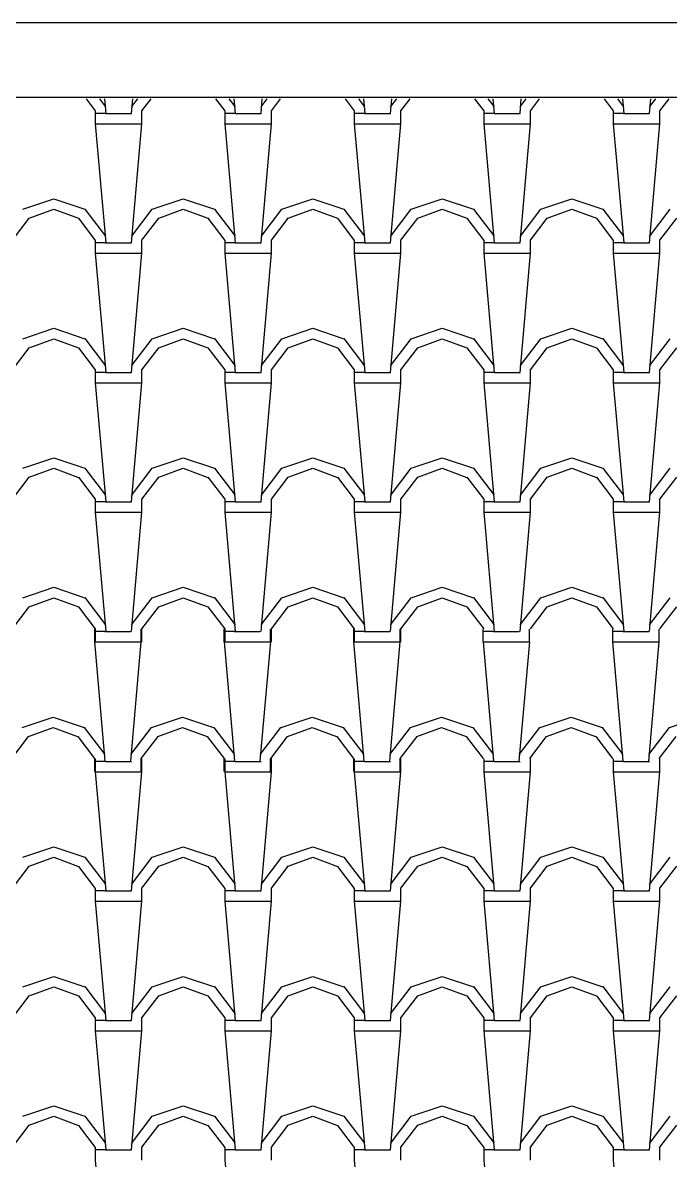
# Model space of a CAD drawing. Extents: x 32549 to 39694, y 7645 to 11950.
# Drawn here: x 32979.8 to 33054.8, y 11497.5 to 11629.3 of the extents above; entities that cross this region are included whole.
import ezdxf

# ---------------------------------------------------------------- set-up
doc = ezdxf.new("R2010")
doc.units = 0
doc.header["$LTSCALE"] = 80
doc.header["$MEASUREMENT"] = 0
doc.layers.add('ROOF', color=11, linetype='CONTINUOUS')
doc.layers.add('TEXT', color=3, linetype='CONTINUOUS')

msp = doc.modelspace()

# ---------------------------------------------------------------- linework, layer by layer
at = {"layer": 'ROOF'}
for p, q in [((32987.09, 11620.46), (32988.16, 11619.06)), ((32988.64, 11620.46), (32989.35, 11619.53)), ((32989.21, 11620.46), (32989.36, 11618.77)), ((32992.35, 11619.52), (32993.07, 11620.46)), ((32992.36, 11618.77), (32992.5, 11620.46)), ((32993.56, 11619.07), (32994.62, 11620.46)), ((33002.09, 11620.46), (33003.16, 11619.06)), ((33003.64, 11620.46), (33004.35, 11619.53)), ((33004.21, 11620.46), (33004.36, 11618.77)), ((33007.35, 11619.52), (33008.07, 11620.46)), ((33007.36, 11618.77), (33007.5, 11620.46)), ((33008.56, 11619.07), (33009.62, 11620.46)), ((33017.09, 11620.46), (33018.16, 11619.06)), ((33018.64, 11620.46), (33019.35, 11619.53)), ((33019.21, 11620.46), (33019.36, 11618.77)), ((33022.35, 11619.52), (33023.07, 11620.46)), ((33022.36, 11618.77), (33022.5, 11620.46)), ((33023.56, 11619.07), (33024.62, 11620.46)), ((33032.09, 11620.46), (33033.16, 11619.06)), ((33033.64, 11620.46), (33034.35, 11619.53)), ((33034.21, 11620.46), (33034.36, 11618.77)), ((33037.35, 11619.52), (33038.07, 11620.46)), ((33037.36, 11618.77), (33037.5, 11620.46)), ((33038.56, 11619.07), (33039.62, 11620.46)), ((33047.09, 11620.46), (33048.16, 11619.06)), ((33048.64, 11620.46), (33049.35, 11619.53)), ((33049.21, 11620.46), (33049.36, 11618.77)), ((33052.35, 11619.52), (33053.07, 11620.46)), ((33052.36, 11618.77), (33052.5, 11620.46)), ((33053.56, 11619.07), (33054.62, 11620.46)), ((32988.15, 11619.07), (32988.15, 11617.57)), ((32989.35, 11618.77), (32988.15, 11618.77)), ((32989.35, 11618.77), (32992.35, 11618.77)), ((32993.55, 11617.57), (32993.55, 11619.07)), ((33003.15, 11619.07), (33003.15, 11617.57)), ((33004.35, 11618.77), (33003.15, 11618.77)), ((33004.35, 11618.77), (33007.35, 11618.77)), ((33008.55, 11617.57), (33008.55, 11619.07)), ((33018.15, 11619.07), (33018.15, 11617.57)), ((33019.35, 11618.77), (33018.15, 11618.77)), ((33019.35, 11618.77), (33022.35, 11618.77)), ((33023.55, 11617.57), (33023.55, 11619.07)), ((33033.15, 11619.07), (33033.15, 11617.57)), ((33034.35, 11618.77), (33033.15, 11618.77)), ((33034.35, 11618.77), (33037.35, 11618.77)), ((33038.55, 11617.57), (33038.55, 11619.07)), ((33048.15, 11619.07), (33048.15, 11617.57)), ((33049.35, 11618.77), (33048.15, 11618.77)), ((33049.35, 11618.77), (33052.35, 11618.77)), ((33053.55, 11617.57), (33053.55, 11619.07)), ((32988.15, 11617.57), (32989.35, 11617.57)), ((32988.16, 11617.57), (32989.36, 11603.77)), ((32989.35, 11617.57), (32993.55, 11617.57)), ((32992.36, 11603.77), (32993.56, 11617.57)), ((33003.15, 11617.57), (33004.35, 11617.57)), ((33003.16, 11617.57), (33004.36, 11603.77)), ((33004.35, 11617.57), (33008.55, 11617.57)), ((33007.36, 11603.77), (33008.56, 11617.57)), ((33018.15, 11617.57), (33019.35, 11617.57)), ((33018.16, 11617.57), (33019.36, 11603.77)), ((33019.35, 11617.57), (33023.55, 11617.57)), ((33022.36, 11603.77), (33023.56, 11617.57)), ((33033.15, 11617.57), (33034.35, 11617.57)), ((33033.16, 11617.57), (33034.36, 11603.77)), ((33034.35, 11617.57), (33038.55, 11617.57)), ((33037.36, 11603.77), (33038.56, 11617.57)), ((33048.15, 11617.57), (33049.35, 11617.57)), ((33048.16, 11617.57), (33049.36, 11603.77)), ((33049.35, 11617.57), (33053.55, 11617.57)), ((33052.36, 11603.77), (33053.56, 11617.57)), ((32979.75, 11607.67), (32983.35, 11608.87)), ((32983.35, 11608.87), (32986.95, 11607.67)), ((32994.75, 11607.67), (32998.35, 11608.87)), ((32998.35, 11608.87), (33001.95, 11607.67)), ((33009.75, 11607.67), (33013.35, 11608.87)), ((33013.35, 11608.87), (33016.95, 11607.67)), ((33024.75, 11607.67), (33028.35, 11608.87)), ((33028.35, 11608.87), (33031.95, 11607.67)), ((33039.75, 11607.67), (33043.35, 11608.87)), ((33043.35, 11608.87), (33046.95, 11607.67)), ((32980.5, 11606.62), (32983.35, 11607.67)), ((32983.35, 11607.66), (32986.2, 11606.61)), ((32986.95, 11607.68), (32989.35, 11604.53)), ((32992.35, 11604.52), (32994.75, 11607.67)), ((32995.5, 11606.62), (32998.35, 11607.67)), ((32998.35, 11607.66), (33001.2, 11606.61)), ((33001.95, 11607.68), (33004.35, 11604.53)), ((33007.35, 11604.52), (33009.75, 11607.67)), ((33010.5, 11606.62), (33013.35, 11607.67)), ((33013.35, 11607.66), (33016.2, 11606.61)), ((33016.95, 11607.68), (33019.35, 11604.53)), ((33022.35, 11604.52), (33024.75, 11607.67)), ((33025.5, 11606.62), (33028.35, 11607.67)), ((33028.35, 11607.66), (33031.2, 11606.61)), ((33031.95, 11607.68), (33034.35, 11604.53)), ((33037.35, 11604.52), (33039.75, 11607.67)), ((33040.5, 11606.62), (33043.35, 11607.67)), ((33043.35, 11607.66), (33046.2, 11606.61)), ((33046.95, 11607.68), (33049.35, 11604.53)), ((33052.35, 11604.52), (33054.75, 11607.67)), ((32978.56, 11604.07), (32980.51, 11606.62)), ((32986.21, 11606.61), (32988.16, 11604.06)), ((32993.56, 11604.07), (32995.51, 11606.62)), ((33001.21, 11606.61), (33003.16, 11604.06)), ((33008.56, 11604.07), (33010.51, 11606.62)), ((33016.21, 11606.61), (33018.16, 11604.06)), ((33023.56, 11604.07), (33025.51, 11606.62)), ((33031.21, 11606.61), (33033.16, 11604.06)), ((33038.56, 11604.07), (33040.51, 11606.62)), ((33046.21, 11606.61), (33048.16, 11604.06)), ((33053.56, 11604.07), (33055.51, 11606.62)), ((32988.15, 11604.07), (32988.15, 11602.57)), ((32989.35, 11603.77), (32988.15, 11603.77)), ((32989.35, 11603.77), (32992.35, 11603.77)), ((32993.55, 11602.57), (32993.55, 11604.07)), ((33003.15, 11604.07), (33003.15, 11602.57)), ((33004.35, 11603.77), (33003.15, 11603.77)), ((33004.35, 11603.77), (33007.35, 11603.77)), ((33008.55, 11602.57), (33008.55, 11604.07)), ((33018.15, 11604.07), (33018.15, 11602.57)), ((33019.35, 11603.77), (33018.15, 11603.77)), ((33019.35, 11603.77), (33022.35, 11603.77)), ((33023.55, 11602.57), (33023.55, 11604.07)), ((33033.15, 11604.07), (33033.15, 11602.57)), ((33034.35, 11603.77), (33033.15, 11603.77)), ((33034.35, 11603.77), (33037.35, 11603.77)), ((33038.55, 11602.57), (33038.55, 11604.07)), ((33048.15, 11604.07), (33048.15, 11602.57)), ((33049.35, 11603.77), (33048.15, 11603.77)), ((33049.35, 11603.77), (33052.35, 11603.77)), ((33053.55, 11602.57), (33053.55, 11604.07)), ((32988.15, 11602.57), (32989.35, 11602.57)), ((32988.16, 11602.57), (32989.36, 11588.77)), ((32989.35, 11602.57), (32993.55, 11602.57)), ((32992.36, 11588.77), (32993.56, 11602.57)), ((33003.15, 11602.57), (33004.35, 11602.57)), ((33003.16, 11602.57), (33004.36, 11588.77)), ((33004.35, 11602.57), (33008.55, 11602.57)), ((33007.36, 11588.77), (33008.56, 11602.57)), ((33018.15, 11602.57), (33019.35, 11602.57)), ((33018.16, 11602.57), (33019.36, 11588.77)), ((33019.35, 11602.57), (33023.55, 11602.57)), ((33022.36, 11588.77), (33023.56, 11602.57)), ((33033.15, 11602.57), (33034.35, 11602.57)), ((33033.16, 11602.57), (33034.36, 11588.77)), ((33034.35, 11602.57), (33038.55, 11602.57)), ((33037.36, 11588.77), (33038.56, 11602.57)), ((33048.15, 11602.57), (33049.35, 11602.57)), ((33048.16, 11602.57), (33049.36, 11588.77)), ((33049.35, 11602.57), (33053.55, 11602.57)), ((33052.36, 11588.77), (33053.56, 11602.57)), ((32979.75, 11592.67), (32983.35, 11593.87)), ((32983.35, 11593.87), (32986.95, 11592.67)), ((32994.75, 11592.67), (32998.35, 11593.87)), ((32998.35, 11593.87), (33001.95, 11592.67)), ((33009.75, 11592.67), (33013.35, 11593.87)), ((33013.35, 11593.87), (33016.95, 11592.67)), ((33024.75, 11592.67), (33028.35, 11593.87)), ((33028.35, 11593.87), (33031.95, 11592.67)), ((33039.75, 11592.67), (33043.35, 11593.87)), ((33043.35, 11593.87), (33046.95, 11592.67)), ((32980.5, 11591.62), (32983.35, 11592.67)), ((32983.35, 11592.66), (32986.2, 11591.61)), ((32986.95, 11592.68), (32989.35, 11589.53)), ((32992.35, 11589.52), (32994.75, 11592.67)), ((32995.5, 11591.62), (32998.35, 11592.67)), ((32998.35, 11592.66), (33001.2, 11591.61)), ((33001.95, 11592.68), (33004.35, 11589.53)), ((33007.35, 11589.52), (33009.75, 11592.67)), ((33010.5, 11591.62), (33013.35, 11592.67)), ((33013.35, 11592.66), (33016.2, 11591.61)), ((33016.95, 11592.68), (33019.35, 11589.53)), ((33022.35, 11589.52), (33024.75, 11592.67)), ((33025.5, 11591.62), (33028.35, 11592.67)), ((33028.35, 11592.66), (33031.2, 11591.61)), ((33031.95, 11592.68), (33034.35, 11589.53)), ((33037.35, 11589.52), (33039.75, 11592.67)), ((33040.5, 11591.62), (33043.35, 11592.67)), ((33043.35, 11592.66), (33046.2, 11591.61)), ((33046.95, 11592.68), (33049.35, 11589.53)), ((33052.35, 11589.52), (33054.75, 11592.67)), ((32978.56, 11589.07), (32980.51, 11591.62)), ((32986.21, 11591.61), (32988.16, 11589.06)), ((32993.56, 11589.07), (32995.51, 11591.62)), ((33001.21, 11591.61), (33003.16, 11589.06)), ((33008.56, 11589.07), (33010.51, 11591.62)), ((33016.21, 11591.61), (33018.16, 11589.06)), ((33023.56, 11589.07), (33025.51, 11591.62)), ((33031.21, 11591.61), (33033.16, 11589.06)), ((33038.56, 11589.07), (33040.51, 11591.62)), ((33046.21, 11591.61), (33048.16, 11589.06)), ((33053.56, 11589.07), (33055.51, 11591.62)), ((32988.15, 11589.07), (32988.15, 11587.57)), ((32988.15, 11589.07), (32988.15, 11587.57)), ((32989.35, 11588.77), (32988.15, 11588.77)), ((32989.35, 11588.77), (32992.35, 11588.77)), ((32993.55, 11587.57), (32993.55, 11589.07)), ((32993.55, 11587.57), (32993.55, 11589.07)), ((33003.15, 11589.07), (33003.15, 11587.57)), ((33003.15, 11589.07), (33003.15, 11587.57)), ((33004.35, 11588.77), (33003.15, 11588.77)), ((33004.35, 11588.77), (33007.35, 11588.77)), ((33008.55, 11587.57), (33008.55, 11589.07)), ((33008.55, 11587.57), (33008.55, 11589.07)), ((33018.15, 11589.07), (33018.15, 11587.57)), ((33018.15, 11589.07), (33018.15, 11587.57)), ((33019.35, 11588.77), (33018.15, 11588.77)), ((33019.35, 11588.77), (33022.35, 11588.77)), ((33023.55, 11587.57), (33023.55, 11589.07)), ((33023.55, 11587.57), (33023.55, 11589.07)), ((33033.15, 11589.07), (33033.15, 11587.57)), ((33034.35, 11588.77), (33033.15, 11588.77)), ((33034.35, 11588.77), (33037.35, 11588.77)), ((33038.55, 11587.57), (33038.55, 11589.07)), ((33048.15, 11589.07), (33048.15, 11587.57)), ((33049.35, 11588.77), (33048.15, 11588.77)), ((33049.35, 11588.77), (33052.35, 11588.77)), ((33053.55, 11587.57), (33053.55, 11589.07)), ((32988.15, 11587.57), (32989.35, 11587.57)), ((32988.16, 11587.57), (32989.36, 11573.77)), ((32989.35, 11587.57), (32993.55, 11587.57)), ((32992.36, 11573.77), (32993.56, 11587.57)), ((33003.15, 11587.57), (33004.35, 11587.57)), ((33003.16, 11587.57), (33004.36, 11573.77)), ((33004.35, 11587.57), (33008.55, 11587.57)), ((33007.36, 11573.77), (33008.56, 11587.57)), ((33018.15, 11587.57), (33019.35, 11587.57)), ((33018.16, 11587.57), (33019.36, 11573.77)), ((33019.35, 11587.57), (33023.55, 11587.57)), ((33022.36, 11573.77), (33023.56, 11587.57)), ((33033.15, 11587.57), (33034.35, 11587.57)), ((33033.16, 11587.57), (33034.36, 11573.77)), ((33034.35, 11587.57), (33038.55, 11587.57)), ((33037.36, 11573.77), (33038.56, 11587.57)), ((33048.15, 11587.57), (33049.35, 11587.57)), ((33048.16, 11587.57), (33049.36, 11573.77)), ((33049.35, 11587.57), (33053.55, 11587.57)), ((33052.36, 11573.77), (33053.56, 11587.57)), ((32979.75, 11577.67), (32983.35, 11578.87)), ((32983.35, 11578.87), (32986.95, 11577.67)), ((32994.75, 11577.67), (32998.35, 11578.87)), ((32998.35, 11578.87), (33001.95, 11577.67)), ((33009.75, 11577.67), (33013.35, 11578.87)), ((33013.35, 11578.87), (33016.95, 11577.67)), ((33024.75, 11577.67), (33028.35, 11578.87)), ((33028.35, 11578.87), (33031.95, 11577.67)), ((33039.75, 11577.67), (33043.35, 11578.87)), ((33043.35, 11578.87), (33046.95, 11577.67)), ((32980.5, 11576.62), (32983.35, 11577.67)), ((32983.35, 11577.66), (32986.2, 11576.61)), ((32986.95, 11577.68), (32989.35, 11574.53)), ((32992.35, 11574.52), (32994.75, 11577.67)), ((32995.5, 11576.62), (32998.35, 11577.67)), ((32998.35, 11577.66), (33001.2, 11576.61)), ((33001.95, 11577.68), (33004.35, 11574.53)), ((33007.35, 11574.52), (33009.75, 11577.67)), ((33010.5, 11576.62), (33013.35, 11577.67)), ((33013.35, 11577.66), (33016.2, 11576.61)), ((33016.95, 11577.68), (33019.35, 11574.53)), ((33022.35, 11574.52), (33024.75, 11577.67)), ((33025.5, 11576.62), (33028.35, 11577.67)), ((33028.35, 11577.66), (33031.2, 11576.61)), ((33031.95, 11577.68), (33034.35, 11574.53)), ((33037.35, 11574.52), (33039.75, 11577.67)), ((33040.5, 11576.62), (33043.35, 11577.67)), ((33043.35, 11577.66), (33046.2, 11576.61)), ((33046.95, 11577.68), (33049.35, 11574.53)), ((33052.35, 11574.52), (33054.75, 11577.67)), ((32978.56, 11574.07), (32980.51, 11576.62)), ((32986.21, 11576.62), (32988.16, 11574.07)), ((32993.56, 11574.07), (32995.51, 11576.62)), ((33001.21, 11576.62), (33003.16, 11574.07)), ((33008.56, 11574.07), (33010.51, 11576.62)), ((33016.21, 11576.62), (33018.16, 11574.07)), ((33023.56, 11574.07), (33025.51, 11576.62)), ((33031.21, 11576.62), (33033.16, 11574.07)), ((33038.56, 11574.07), (33040.51, 11576.62)), ((33046.21, 11576.62), (33048.16, 11574.07)), ((33053.56, 11574.07), (33055.51, 11576.62)), ((32988.15, 11574.07), (32988.15, 11572.57)), ((32989.35, 11573.77), (32988.15, 11573.77)), ((32989.35, 11573.77), (32992.35, 11573.77)), ((32993.55, 11572.57), (32993.55, 11574.07)), ((33003.15, 11574.07), (33003.15, 11572.57)), ((33004.35, 11573.77), (33003.15, 11573.77)), ((33004.35, 11573.77), (33007.35, 11573.77)), ((33008.55, 11572.57), (33008.55, 11574.07)), ((33018.15, 11574.07), (33018.15, 11572.57)), ((33019.35, 11573.77), (33018.15, 11573.77)), ((33019.35, 11573.77), (33022.35, 11573.77)), ((33023.55, 11572.57), (33023.55, 11574.07)), ((33033.15, 11574.07), (33033.15, 11572.57)), ((33034.35, 11573.77), (33033.15, 11573.77)), ((33034.35, 11573.77), (33037.35, 11573.77)), ((33038.55, 11572.57), (33038.55, 11574.07)), ((33048.15, 11574.07), (33048.15, 11572.57)), ((33049.35, 11573.77), (33048.15, 11573.77)), ((33049.35, 11573.77), (33052.35, 11573.77)), ((33053.55, 11572.57), (33053.55, 11574.07)), ((32988.15, 11572.57), (32989.35, 11572.57)), ((32988.16, 11572.57), (32989.36, 11558.77)), ((32989.35, 11572.57), (32993.55, 11572.57)), ((32992.36, 11558.77), (32993.56, 11572.57)), ((33003.15, 11572.57), (33004.35, 11572.57)), ((33003.16, 11572.57), (33004.36, 11558.77)), ((33004.35, 11572.57), (33008.55, 11572.57)), ((33007.36, 11558.77), (33008.56, 11572.57)), ((33018.15, 11572.57), (33019.35, 11572.57)), ((33018.16, 11572.57), (33019.36, 11558.77)), ((33019.35, 11572.57), (33023.55, 11572.57)), ((33022.36, 11558.77), (33023.56, 11572.57)), ((33033.15, 11572.57), (33034.35, 11572.57)), ((33033.16, 11572.57), (33034.36, 11558.77)), ((33034.35, 11572.57), (33038.55, 11572.57)), ((33037.36, 11558.77), (33038.56, 11572.57)), ((33048.15, 11572.57), (33049.35, 11572.57)), ((33048.16, 11572.57), (33049.36, 11558.77)), ((33049.35, 11572.57), (33053.55, 11572.57)), ((33052.36, 11558.77), (33053.56, 11572.57)), ((32979.75, 11562.67), (32983.35, 11563.87)), ((32983.35, 11563.87), (32986.95, 11562.67)), ((32994.75, 11562.67), (32998.35, 11563.87)), ((32998.35, 11563.87), (33001.95, 11562.67)), ((33009.75, 11562.67), (33013.35, 11563.87)), ((33013.35, 11563.87), (33016.95, 11562.67)), ((33024.75, 11562.67), (33028.35, 11563.87)), ((33028.35, 11563.87), (33031.95, 11562.67)), ((33039.75, 11562.67), (33043.35, 11563.87)), ((33043.35, 11563.87), (33046.95, 11562.67)), ((32978.56, 11559.07), (32980.51, 11561.62)), ((32980.5, 11561.62), (32983.35, 11562.67)), ((32983.35, 11562.66), (32986.2, 11561.61)), ((32986.21, 11561.62), (32988.16, 11559.07)), ((32986.95, 11562.68), (32989.35, 11559.53)), ((32992.35, 11559.52), (32994.75, 11562.67)), ((32993.56, 11559.07), (32995.51, 11561.62)), ((32995.5, 11561.62), (32998.35, 11562.67)), ((32998.35, 11562.66), (33001.2, 11561.61)), ((33001.21, 11561.62), (33003.16, 11559.07)), ((33001.95, 11562.68), (33004.35, 11559.53)), ((33007.35, 11559.52), (33009.75, 11562.67)), ((33008.56, 11559.07), (33010.51, 11561.62)), ((33010.5, 11561.62), (33013.35, 11562.67)), ((33013.35, 11562.66), (33016.2, 11561.61)), ((33016.21, 11561.62), (33018.16, 11559.07)), ((33016.95, 11562.68), (33019.35, 11559.53)), ((33022.35, 11559.52), (33024.75, 11562.67)), ((33023.56, 11559.07), (33025.51, 11561.62)), ((33025.5, 11561.62), (33028.35, 11562.67)), ((33028.35, 11562.66), (33031.2, 11561.61)), ((33031.21, 11561.62), (33033.16, 11559.07)), ((33031.95, 11562.68), (33034.35, 11559.53)), ((33037.35, 11559.52), (33039.75, 11562.67)), ((33038.56, 11559.07), (33040.51, 11561.62)), ((33040.5, 11561.62), (33043.35, 11562.67)), ((33043.35, 11562.66), (33046.2, 11561.61)), ((33046.21, 11561.62), (33048.16, 11559.07)), ((33046.95, 11562.68), (33049.35, 11559.53)), ((33052.35, 11559.52), (33054.75, 11562.67)), ((33053.56, 11559.07), (33055.51, 11561.62)), ((32988.06, 11559.04), (32988.06, 11557.54)), ((32988.15, 11559.07), (32988.15, 11557.57)), ((32993.46, 11557.54), (32993.46, 11559.04)), ((32993.55, 11557.57), (32993.55, 11559.07)), ((33003.06, 11559.04), (33003.06, 11557.54)), ((33003.15, 11559.07), (33003.15, 11557.57)), ((33008.46, 11557.54), (33008.46, 11559.04)), ((33008.55, 11557.57), (33008.55, 11559.07)), ((33018.06, 11559.04), (33018.06, 11557.54)), ((33018.15, 11559.07), (33018.15, 11557.57)), ((33023.46, 11557.54), (33023.46, 11559.04)), ((33023.55, 11557.57), (33023.55, 11559.07)), ((33033.06, 11559.04), (33033.06, 11557.54)), ((33038.46, 11557.54), (33038.46, 11559.04)), ((33048.06, 11559.04), (33048.06, 11557.54)), ((33053.46, 11557.54), (33053.46, 11559.04)), ((32989.26, 11558.74), (32988.06, 11558.74)), ((32988.06, 11557.54), (32989.26, 11557.54)), ((32988.07, 11557.54), (32989.27, 11543.74)), ((32989.26, 11558.74), (32992.26, 11558.74)), ((32989.26, 11557.54), (32993.46, 11557.54)), ((32992.27, 11543.74), (32993.47, 11557.54)), ((33004.26, 11558.74), (33003.06, 11558.74)), ((33003.06, 11557.54), (33004.26, 11557.54)), ((33003.07, 11557.54), (33004.27, 11543.74)), ((33004.26, 11558.74), (33007.26, 11558.74)), ((33004.26, 11557.54), (33008.46, 11557.54)), ((33007.27, 11543.74), (33008.47, 11557.54)), ((33019.26, 11558.74), (33018.06, 11558.74)), ((33018.06, 11557.54), (33019.26, 11557.54)), ((33018.07, 11557.54), (33019.27, 11543.74)), ((33019.26, 11558.74), (33022.26, 11558.74)), ((33019.26, 11557.54), (33023.46, 11557.54)), ((33022.27, 11543.74), (33023.47, 11557.54)), ((33034.26, 11558.74), (33033.06, 11558.74)), ((33033.06, 11557.54), (33034.26, 11557.54)), ((33033.07, 11557.54), (33034.27, 11543.74)), ((33034.26, 11558.74), (33037.26, 11558.74)), ((33034.26, 11557.54), (33038.46, 11557.54)), ((33037.27, 11543.74), (33038.47, 11557.54)), ((33049.26, 11558.74), (33048.06, 11558.74)), ((33048.06, 11557.54), (33049.26, 11557.54)), ((33048.07, 11557.54), (33049.27, 11543.74)), ((33049.26, 11558.74), (33052.26, 11558.74)), ((33049.26, 11557.54), (33053.46, 11557.54)), ((33052.27, 11543.74), (33053.47, 11557.54)), ((32979.67, 11547.64), (32983.27, 11548.84)), ((32983.26, 11548.84), (32986.86, 11547.64)), ((32994.67, 11547.64), (32998.27, 11548.84)), ((32998.26, 11548.84), (33001.86, 11547.64)), ((33009.67, 11547.64), (33013.27, 11548.84)), ((33013.26, 11548.84), (33016.86, 11547.64)), ((33024.67, 11547.64), (33028.27, 11548.84)), ((33028.26, 11548.84), (33031.86, 11547.64)), ((33039.67, 11547.64), (33043.27, 11548.84)), ((33043.26, 11548.84), (33046.86, 11547.64)), ((33054.67, 11547.64), (33058.27, 11548.84)), ((32980.41, 11546.59), (32983.26, 11547.64)), ((32983.26, 11547.64), (32986.11, 11546.59)), ((32986.87, 11547.65), (32989.27, 11544.5)), ((32992.26, 11544.49), (32994.66, 11547.64)), ((32995.41, 11546.59), (32998.26, 11547.64)), ((32998.26, 11547.64), (33001.11, 11546.59)), ((33001.87, 11547.65), (33004.27, 11544.5)), ((33007.26, 11544.49), (33009.66, 11547.64)), ((33010.41, 11546.59), (33013.26, 11547.64)), ((33013.26, 11547.64), (33016.11, 11546.59)), ((33016.87, 11547.65), (33019.27, 11544.5)), ((33022.26, 11544.49), (33024.66, 11547.64)), ((33025.41, 11546.59), (33028.26, 11547.64)), ((33028.26, 11547.64), (33031.11, 11546.59)), ((33031.87, 11547.65), (33034.27, 11544.5)), ((33037.26, 11544.49), (33039.66, 11547.64)), ((33040.41, 11546.59), (33043.26, 11547.64)), ((33043.26, 11547.64), (33046.11, 11546.59)), ((33046.87, 11547.65), (33049.27, 11544.5)), ((33052.26, 11544.49), (33054.66, 11547.64)), ((32978.47, 11544.04), (32980.42, 11546.59)), ((32986.12, 11546.59), (32988.07, 11544.04)), ((32993.47, 11544.04), (32995.42, 11546.59)), ((33001.12, 11546.59), (33003.07, 11544.04)), ((33008.47, 11544.04), (33010.42, 11546.59)), ((33016.12, 11546.59), (33018.07, 11544.04)), ((33023.47, 11544.04), (33025.42, 11546.59)), ((33031.12, 11546.59), (33033.07, 11544.04)), ((33038.47, 11544.04), (33040.42, 11546.59)), ((33046.12, 11546.59), (33048.07, 11544.04)), ((33053.47, 11544.04), (33055.42, 11546.59)), ((32988.06, 11544.04), (32988.06, 11542.54)), ((32988.15, 11544.01), (32988.15, 11542.51)), ((32989.35, 11543.71), (32988.15, 11543.71)), ((32989.35, 11543.71), (32992.35, 11543.71)), ((32993.46, 11542.54), (32993.46, 11544.04)), ((32993.55, 11542.51), (32993.55, 11544.01)), ((33003.06, 11544.04), (33003.06, 11542.54)), ((33003.15, 11544.01), (33003.15, 11542.51)), ((33004.35, 11543.71), (33003.15, 11543.71)), ((33004.35, 11543.71), (33007.35, 11543.71)), ((33008.46, 11542.54), (33008.46, 11544.04)), ((33008.55, 11542.51), (33008.55, 11544.01)), ((33018.06, 11544.04), (33018.06, 11542.54)), ((33018.15, 11544.01), (33018.15, 11542.51)), ((33019.35, 11543.71), (33018.15, 11543.71)), ((33019.35, 11543.71), (33022.35, 11543.71)), ((33023.46, 11542.54), (33023.46, 11544.04)), ((33023.55, 11542.51), (33023.55, 11544.01)), ((33033.15, 11544.01), (33033.15, 11542.51)), ((33034.35, 11543.71), (33033.15, 11543.71)), ((33034.35, 11543.71), (33037.35, 11543.71)), ((33038.55, 11542.51), (33038.55, 11544.01)), ((33048.15, 11544.01), (33048.15, 11542.51)), ((33049.35, 11543.71), (33048.15, 11543.71)), ((33049.35, 11543.71), (33052.35, 11543.71)), ((33053.55, 11542.51), (33053.55, 11544.01)), ((32988.15, 11542.51), (32989.35, 11542.51)), ((32988.16, 11542.51), (32989.36, 11528.71)), ((32989.35, 11542.51), (32993.55, 11542.51)), ((32992.36, 11528.71), (32993.56, 11542.51)), ((33003.15, 11542.51), (33004.35, 11542.51)), ((33003.16, 11542.51), (33004.36, 11528.71)), ((33004.35, 11542.51), (33008.55, 11542.51)), ((33007.36, 11528.71), (33008.56, 11542.51)), ((33018.15, 11542.51), (33019.35, 11542.51)), ((33018.16, 11542.51), (33019.36, 11528.71)), ((33019.35, 11542.51), (33023.55, 11542.51)), ((33022.36, 11528.71), (33023.56, 11542.51)), ((33033.15, 11542.51), (33034.35, 11542.51)), ((33033.16, 11542.51), (33034.36, 11528.71)), ((33034.35, 11542.51), (33038.55, 11542.51)), ((33037.36, 11528.71), (33038.56, 11542.51)), ((33048.15, 11542.51), (33049.35, 11542.51)), ((33048.16, 11542.51), (33049.36, 11528.71)), ((33049.35, 11542.51), (33053.55, 11542.51)), ((33052.36, 11528.71), (33053.56, 11542.51)), ((32979.75, 11532.61), (32983.35, 11533.81)), ((32983.35, 11533.81), (32986.95, 11532.61)), ((32994.75, 11532.61), (32998.35, 11533.81)), ((32998.35, 11533.81), (33001.95, 11532.61)), ((33009.75, 11532.61), (33013.35, 11533.81)), ((33013.35, 11533.81), (33016.95, 11532.61)), ((33024.75, 11532.61), (33028.35, 11533.81)), ((33028.35, 11533.81), (33031.95, 11532.61)), ((33039.75, 11532.61), (33043.35, 11533.81)), ((33043.35, 11533.81), (33046.95, 11532.61)), ((32980.5, 11531.56), (32983.35, 11532.61)), ((32983.35, 11532.6), (32986.2, 11531.55)), ((32986.95, 11532.62), (32989.35, 11529.47)), ((32992.35, 11529.46), (32994.75, 11532.61)), ((32995.5, 11531.56), (32998.35, 11532.61)), ((32998.35, 11532.6), (33001.2, 11531.55)), ((33001.95, 11532.62), (33004.35, 11529.47)), ((33007.35, 11529.46), (33009.75, 11532.61)), ((33010.5, 11531.56), (33013.35, 11532.61)), ((33013.35, 11532.6), (33016.2, 11531.55)), ((33016.95, 11532.62), (33019.35, 11529.47)), ((33022.35, 11529.46), (33024.75, 11532.61)), ((33025.5, 11531.56), (33028.35, 11532.61)), ((33028.35, 11532.6), (33031.2, 11531.55)), ((33031.95, 11532.62), (33034.35, 11529.47)), ((33037.35, 11529.46), (33039.75, 11532.61)), ((33040.5, 11531.56), (33043.35, 11532.61)), ((33043.35, 11532.6), (33046.2, 11531.55)), ((33046.95, 11532.62), (33049.35, 11529.47)), ((33052.35, 11529.46), (33054.75, 11532.61)), ((32978.56, 11529.01), (32980.51, 11531.56)), ((32986.21, 11531.55), (32988.16, 11529)), ((32993.56, 11529.01), (32995.51, 11531.56)), ((33001.21, 11531.55), (33003.16, 11529)), ((33008.56, 11529.01), (33010.51, 11531.56)), ((33016.21, 11531.55), (33018.16, 11529)), ((33023.56, 11529.01), (33025.51, 11531.56)), ((33031.21, 11531.55), (33033.16, 11529)), ((33038.56, 11529.01), (33040.51, 11531.56)), ((33046.21, 11531.55), (33048.16, 11529)), ((33053.56, 11529.01), (33055.51, 11531.56)), ((32988.15, 11529.01), (32988.15, 11527.51)), ((32989.35, 11528.71), (32988.15, 11528.71)), ((32989.35, 11528.71), (32992.35, 11528.71)), ((32993.55, 11527.51), (32993.55, 11529.01)), ((33003.15, 11529.01), (33003.15, 11527.51)), ((33004.35, 11528.71), (33003.15, 11528.71)), ((33004.35, 11528.71), (33007.35, 11528.71)), ((33008.55, 11527.51), (33008.55, 11529.01)), ((33018.15, 11529.01), (33018.15, 11527.51)), ((33019.35, 11528.71), (33018.15, 11528.71)), ((33019.35, 11528.71), (33022.35, 11528.71)), ((33023.55, 11527.51), (33023.55, 11529.01)), ((33033.15, 11529.01), (33033.15, 11527.51)), ((33034.35, 11528.71), (33033.15, 11528.71)), ((33034.35, 11528.71), (33037.35, 11528.71)), ((33038.55, 11527.51), (33038.55, 11529.01)), ((33048.15, 11529.01), (33048.15, 11527.51)), ((33049.35, 11528.71), (33048.15, 11528.71)), ((33049.35, 11528.71), (33052.35, 11528.71)), ((33053.55, 11527.51), (33053.55, 11529.01)), ((32988.15, 11527.51), (32989.35, 11527.51)), ((32988.16, 11527.51), (32989.36, 11513.71)), ((32989.35, 11527.51), (32993.55, 11527.51)), ((32992.36, 11513.71), (32993.56, 11527.51)), ((33003.15, 11527.51), (33004.35, 11527.51)), ((33003.16, 11527.51), (33004.36, 11513.71)), ((33004.35, 11527.51), (33008.55, 11527.51)), ((33007.36, 11513.71), (33008.56, 11527.51)), ((33018.15, 11527.51), (33019.35, 11527.51)), ((33018.16, 11527.51), (33019.36, 11513.71)), ((33019.35, 11527.51), (33023.55, 11527.51)), ((33022.36, 11513.71), (33023.56, 11527.51)), ((33033.15, 11527.51), (33034.35, 11527.51)), ((33033.16, 11527.51), (33034.36, 11513.71)), ((33034.35, 11527.51), (33038.55, 11527.51)), ((33037.36, 11513.71), (33038.56, 11527.51)), ((33048.15, 11527.51), (33049.35, 11527.51)), ((33048.16, 11527.51), (33049.36, 11513.71)), ((33049.35, 11527.51), (33053.55, 11527.51)), ((33052.36, 11513.71), (33053.56, 11527.51)), ((32979.75, 11517.61), (32983.35, 11518.81)), ((32983.35, 11518.81), (32986.95, 11517.61)), ((32994.75, 11517.61), (32998.35, 11518.81)), ((32998.35, 11518.81), (33001.95, 11517.61)), ((33009.75, 11517.61), (33013.35, 11518.81)), ((33013.35, 11518.81), (33016.95, 11517.61)), ((33024.75, 11517.61), (33028.35, 11518.81)), ((33028.35, 11518.81), (33031.95, 11517.61)), ((33039.75, 11517.61), (33043.35, 11518.81)), ((33043.35, 11518.81), (33046.95, 11517.61)), ((32980.5, 11516.56), (32983.35, 11517.61)), ((32983.35, 11517.6), (32986.2, 11516.55)), ((32986.95, 11517.62), (32989.35, 11514.47)), ((32992.35, 11514.46), (32994.75, 11517.61)), ((32995.5, 11516.56), (32998.35, 11517.61)), ((32998.35, 11517.6), (33001.2, 11516.55)), ((33001.95, 11517.62), (33004.35, 11514.47)), ((33007.35, 11514.46), (33009.75, 11517.61)), ((33010.5, 11516.56), (33013.35, 11517.61)), ((33013.35, 11517.6), (33016.2, 11516.55)), ((33016.95, 11517.62), (33019.35, 11514.47)), ((33022.35, 11514.46), (33024.75, 11517.61)), ((33025.5, 11516.56), (33028.35, 11517.61)), ((33028.35, 11517.6), (33031.2, 11516.55)), ((33031.95, 11517.62), (33034.35, 11514.47)), ((33037.35, 11514.46), (33039.75, 11517.61)), ((33040.5, 11516.56), (33043.35, 11517.61)), ((33043.35, 11517.6), (33046.2, 11516.55)), ((33046.95, 11517.62), (33049.35, 11514.47)), ((33052.35, 11514.46), (33054.75, 11517.61)), ((32978.56, 11514.01), (32980.51, 11516.56)), ((32986.21, 11516.55), (32988.16, 11514)), ((32993.56, 11514.01), (32995.51, 11516.56)), ((33001.21, 11516.55), (33003.16, 11514)), ((33008.56, 11514.01), (33010.51, 11516.56)), ((33016.21, 11516.55), (33018.16, 11514)), ((33023.56, 11514.01), (33025.51, 11516.56)), ((33031.21, 11516.55), (33033.16, 11514)), ((33038.56, 11514.01), (33040.51, 11516.56)), ((33046.21, 11516.55), (33048.16, 11514)), ((33053.56, 11514.01), (33055.51, 11516.56)), ((32988.15, 11514.01), (32988.15, 11512.51)), ((32988.15, 11514.01), (32988.15, 11512.51)), ((32993.55, 11512.51), (32993.55, 11514.01)), ((32993.55, 11512.51), (32993.55, 11514.01)), ((33003.15, 11514.01), (33003.15, 11512.51)), ((33003.15, 11514.01), (33003.15, 11512.51)), ((33008.55, 11512.51), (33008.55, 11514.01)), ((33008.55, 11512.51), (33008.55, 11514.01)), ((33018.15, 11514.01), (33018.15, 11512.51)), ((33018.15, 11514.01), (33018.15, 11512.51)), ((33023.55, 11512.51), (33023.55, 11514.01)), ((33023.55, 11512.51), (33023.55, 11514.01)), ((33033.15, 11514.01), (33033.15, 11512.51)), ((33038.55, 11512.51), (33038.55, 11514.01)), ((33048.15, 11514.01), (33048.15, 11512.51)), ((33053.55, 11512.51), (33053.55, 11514.01)), ((32989.35, 11513.71), (32988.15, 11513.71)), ((32989.35, 11513.71), (32992.35, 11513.71)), ((33004.35, 11513.71), (33003.15, 11513.71)), ((33004.35, 11513.71), (33007.35, 11513.71)), ((33019.35, 11513.71), (33018.15, 11513.71)), ((33019.35, 11513.71), (33022.35, 11513.71)), ((33034.35, 11513.71), (33033.15, 11513.71)), ((33034.35, 11513.71), (33037.35, 11513.71)), ((33049.35, 11513.71), (33048.15, 11513.71)), ((33049.35, 11513.71), (33052.35, 11513.71)), ((32988.15, 11512.51), (32989.35, 11512.51)), ((32988.16, 11512.51), (32989.36, 11498.71)), ((32989.35, 11512.51), (32993.55, 11512.51)), ((32992.36, 11498.71), (32993.56, 11512.51)), ((33003.15, 11512.51), (33004.35, 11512.51)), ((33003.16, 11512.51), (33004.36, 11498.71)), ((33004.35, 11512.51), (33008.55, 11512.51)), ((33007.36, 11498.71), (33008.56, 11512.51)), ((33018.15, 11512.51), (33019.35, 11512.51)), ((33018.16, 11512.51), (33019.36, 11498.71)), ((33019.35, 11512.51), (33023.55, 11512.51)), ((33022.36, 11498.71), (33023.56, 11512.51)), ((33033.15, 11512.51), (33034.35, 11512.51)), ((33033.16, 11512.51), (33034.36, 11498.71)), ((33034.35, 11512.51), (33038.55, 11512.51)), ((33037.36, 11498.71), (33038.56, 11512.51)), ((33048.15, 11512.51), (33049.35, 11512.51)), ((33048.16, 11512.51), (33049.36, 11498.71)), ((33049.35, 11512.51), (33053.55, 11512.51)), ((33052.36, 11498.71), (33053.56, 11512.51)), ((32979.75, 11502.61), (32983.35, 11503.81)), ((32983.35, 11503.81), (32986.95, 11502.61)), ((32994.75, 11502.61), (32998.35, 11503.81)), ((32998.35, 11503.81), (33001.95, 11502.61)), ((33009.75, 11502.61), (33013.35, 11503.81)), ((33013.35, 11503.81), (33016.95, 11502.61)), ((33024.75, 11502.61), (33028.35, 11503.81)), ((33028.35, 11503.81), (33031.95, 11502.61)), ((33039.75, 11502.61), (33043.35, 11503.81)), ((33043.35, 11503.81), (33046.95, 11502.61)), ((32980.5, 11501.56), (32983.35, 11502.61)), ((32983.35, 11502.6), (32986.2, 11501.55)), ((32986.95, 11502.62), (32989.35, 11499.47)), ((32992.35, 11499.46), (32994.75, 11502.61)), ((32995.5, 11501.56), (32998.35, 11502.61)), ((32998.35, 11502.6), (33001.2, 11501.55)), ((33001.95, 11502.62), (33004.35, 11499.47)), ((33007.35, 11499.46), (33009.75, 11502.61)), ((33010.5, 11501.56), (33013.35, 11502.61)), ((33013.35, 11502.6), (33016.2, 11501.55)), ((33016.95, 11502.62), (33019.35, 11499.47)), ((33022.35, 11499.46), (33024.75, 11502.61)), ((33025.5, 11501.56), (33028.35, 11502.61)), ((33028.35, 11502.6), (33031.2, 11501.55)), ((33031.95, 11502.62), (33034.35, 11499.47)), ((33037.35, 11499.46), (33039.75, 11502.61)), ((33040.5, 11501.56), (33043.35, 11502.61)), ((33043.35, 11502.6), (33046.2, 11501.55)), ((33046.95, 11502.62), (33049.35, 11499.47)), ((33052.35, 11499.46), (33054.75, 11502.61)), ((32978.56, 11499.01), (32980.51, 11501.56)), ((32986.21, 11501.55), (32988.16, 11499)), ((32993.56, 11499.01), (32995.51, 11501.56)), ((33001.21, 11501.55), (33003.16, 11499)), ((33008.56, 11499.01), (33010.51, 11501.56)), ((33016.21, 11501.55), (33018.16, 11499)), ((33023.56, 11499.01), (33025.51, 11501.56)), ((33031.21, 11501.55), (33033.16, 11499)), ((33038.56, 11499.01), (33040.51, 11501.56)), ((33046.21, 11501.55), (33048.16, 11499)), ((33053.56, 11499.01), (33055.51, 11501.56)), ((32988.15, 11499.01), (32988.15, 11497.51)), ((32989.35, 11498.71), (32988.15, 11498.71)), ((32989.35, 11498.71), (32992.35, 11498.71)), ((32993.55, 11497.51), (32993.55, 11499.01)), ((33003.15, 11499.01), (33003.15, 11497.51)), ((33004.35, 11498.71), (33003.15, 11498.71)), ((33004.35, 11498.71), (33007.35, 11498.71)), ((33008.55, 11497.51), (33008.55, 11499.01)), ((33018.15, 11499.01), (33018.15, 11497.51)), ((33019.35, 11498.71), (33018.15, 11498.71)), ((33019.35, 11498.71), (33022.35, 11498.71)), ((33023.55, 11497.51), (33023.55, 11499.01)), ((33033.15, 11499.01), (33033.15, 11497.51)), ((33034.35, 11498.71), (33033.15, 11498.71)), ((33034.35, 11498.71), (33037.35, 11498.71)), ((33038.55, 11497.51), (33038.55, 11499.01)), ((33048.15, 11499.01), (33048.15, 11497.51)), ((33049.35, 11498.71), (33048.15, 11498.71)), ((33049.35, 11498.71), (33052.35, 11498.71)), ((33053.55, 11497.51), (33053.55, 11499.01)), ((32988.16, 11497.51), (32989.36, 11483.71)), ((33003.16, 11497.51), (33004.36, 11483.71)), ((33018.16, 11497.51), (33019.36, 11483.71)), ((33033.16, 11497.51), (33034.36, 11483.71)), ((33048.16, 11497.51), (33049.36, 11483.71))]:
    msp.add_line(p, q, dxfattribs=at)
at = {"layer": 'TEXT'}
for p, q in [((33733.05, 11629.26), (32910.35, 11629.26)), ((33733.05, 11620.6), (32910.35, 11620.6))]:
    msp.add_line(p, q, dxfattribs=at)

doc.saveas('drawing.dxf')
